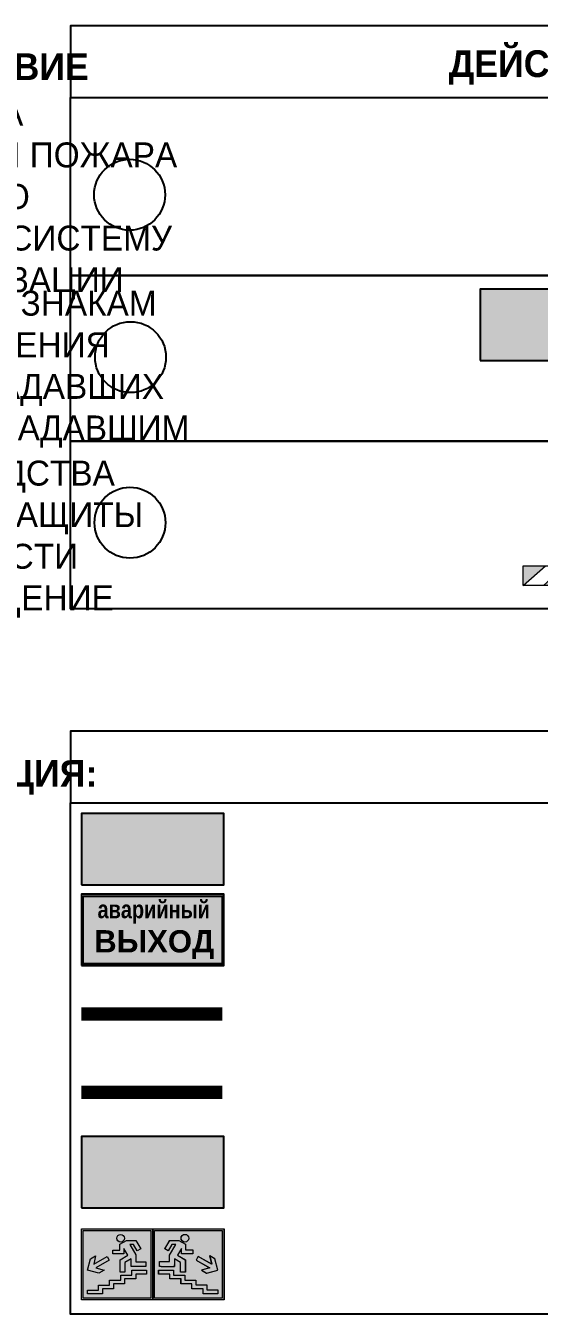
# Model space of a CAD drawing. Header units: millimetres. Extents: x 13810 to 67229, y 12374 to 21950.
# Drawn here: x 39916.2 to 39973.8, y 19129.4 to 19274 of the extents above; entities that cross this region are included whole.
import ezdxf

# ---------------------------------------------------------------- set-up
doc = ezdxf.new("R2010")
doc.units = ezdxf.units.MM
doc.linetypes.add('GOST2.303 4', pattern=[7, 5, -2, 0])
doc.layers.add('План_Штампы', color=7, linetype='Continuous')
doc.styles.add('обычный', font='arial.ttf')

# ---------------------------------------------------------------- blocks, each defined once
blk = doc.blocks.new('A$C41C009D9')
at = {"true_color": 0xffffff}
blk.add_hatch(color=7, dxfattribs=at).paths.add_polyline_path([(0, 8), (-16, 8), (-16, 0), (0, 0)])
h = blk.add_hatch(color=126)
h.dxf.hatch_style = 1
h.paths.add_polyline_path([(-15.8, 7.8), (-15.8, 0.2), (-0.2, 0.2), (-0.2, 7.8)])
at = {"color": 126}
for points in [[(-16, 0), (0, 0), (0, 8), (-16, 8)], [(-16, 0), (0, 0), (0, 8), (-16, 8)], [(-15.8, 7.8), (-0.2, 7.8), (-0.2, 0.2), (-15.8, 0.2)]]:
    blk.add_lwpolyline(points, close=True, dxfattribs=at)
at = {"color": 7, "true_color": 0xffffff, "insert": (-15.8, 7.3), "char_height": 2.5, "width": 15.5999, "attachment_point": 1, "style": 'обычный'}
blk.add_mtext('\\pi1.6133;{\\fArial|b1|i0|c204|p34;\\H0.8x;\\W0.8;аварийный\\H1.25x;\\W1;\\P\\pi1.2327;ВЫХОД}', dxfattribs=at)
blk = doc.blocks.new('A$C32E8229D')
at = {"true_color": 0xffffff}
blk.add_hatch(color=7, dxfattribs=at).paths.add_polyline_path([(0, 0), (0, -8), (16, -8), (16, 0)])
h = blk.add_hatch(color=126)
h.paths.add_polyline_path([(0.2, -0.2), (15.8, -0.2), (15.8, -7.8), (0.2, -7.8)])
h.paths.add_polyline_path([(13.49, -2.05), (12.08, -2.05), (11.37, -2.63, 0.162397), (11.29, -2.84), (11.29, -3.63), (10.35, -3.63), (10.35, -4.05), (11.68, -4.05), (11.68, -3.48), (12.26, -4.28), (11.29, -5.1), (11.29, -6.78), (11.85, -6.78), (11.85, -5.44), (12.8, -4.64), (12.8, -5.94), (14.46, -5.94), (14.46, -5.39), (13.45, -5.39), (13.45, -3.97), (12.46, -2.59), (13.15, -2.59), (13.69, -3.34), (14.18, -3)], flags=16)
h.paths.add_polyline_path([(10.74, -1.82, 1), (11.8, -1.82, 1)], flags=16)
h.paths.add_polyline_path([(9.39, -3.59), (5.99, -3.59), (6.56, -3.03), (5.91, -3.03), (5.1, -3.83), (5.91, -4.64), (6.56, -4.64), (5.99, -4.09), (9.39, -4.09)], flags=16)
h.paths.add_polyline_path([(4.29, -1.08), (1.72, -1.08), (1.72, -6.6), (4.29, -6.6)], flags=16)
at = {"color": 126}
blk.add_lwpolyline([(16, -8), (0, -8), (0, 0), (16, 0)], close=True, dxfattribs=at)
blk = doc.blocks.new('A$C7B4425F7')
at = {"true_color": 0xffffff}
blk.add_hatch(color=7, dxfattribs=at).paths.add_polyline_path([(0, 0), (-16, 0), (-16, -8), (0, -8)])
h = blk.add_hatch(color=126)
h.paths.add_polyline_path([(-0.2, -0.2), (-15.8, -0.2), (-15.8, -7.8), (-0.2, -7.8)])
h.paths.add_polyline_path([(-11.76, -2.03), (-11.76, -3.66), (-11.17, -3.66, -0.568275), (-11.17, -6.18), (-12.58, -6.18), (-12.58, -2.03)], flags=16)
h.paths.add_polyline_path([(-13.33, -4.12, -0.495768), (-13.59, -6.18), (-15.03, -6.18), (-15.03, -2.03), (-13.59, -2.03, -0.487973)], flags=16)
h.paths.add_polyline_path([(-10.25, -2.03), (-9.48, -2.03), (-9.48, -6.18), (-10.25, -6.18)], flags=16)
h.paths.add_polyline_path([(-13.84, -3.69), (-14.24, -3.69), (-14.24, -3.03), (-13.9, -3.03, -0.692621)], flags=0)
h.paths.add_polyline_path([(-9.15, -2.03), (-8.4, -2.03), (-8.04, -3.07), (-7.68, -2.03), (-6.93, -2.03), (-7.64, -4.1), (-6.93, -6.18), (-7.68, -6.18), (-8.04, -5.14), (-8.4, -6.18), (-9.15, -6.18), (-8.44, -4.1)], flags=16)
h.paths.add_polyline_path([(-11.76, -4.46), (-11.42, -4.46, -0.692621), (-11.36, -5.12), (-11.76, -5.12)], flags=0)
h.paths.add_polyline_path([(-13.9, -5.2), (-14.24, -5.2), (-14.24, -4.55), (-13.84, -4.55, -0.708038)], flags=0)
edge = h.paths.add_edge_path(flags=16)
edge.add_ellipse((-5.51, -4.08), major_axis=(0, 2.05), ratio=0.586184, start_angle=0, end_angle=360)
edge = h.paths.add_edge_path(flags=0)
edge.add_ellipse((-5.51, -4.08), major_axis=(0, 1.14), ratio=0.454828, start_angle=0, end_angle=360)
h.paths.add_polyline_path([(-4.13, -4.96, 0.377264), (-3.48, -4.52, 0.0555), (-3.16, -2.03), (-1.66, -2.03), (-1.66, -4.96), (-0.96, -4.96), (-0.96, -7.01), (-1.75, -7.01), (-1.75, -6.18), (-3.3, -6.18), (-3.3, -7.02), (-4.13, -7.02)], flags=16)
h.paths.add_polyline_path([(-2.73, -2.91), (-2.28, -2.91), (-2.28, -4.96), (-3.05, -4.96, 0.079136)], flags=0)
at = {"color": 126}
blk.add_lwpolyline([(-16, -8), (0, -8), (0, 0), (-16, 0)], close=True, dxfattribs=at)
blk = doc.blocks.new('вниз 3')
at = {"lineweight": 0, "true_color": 0xffffff}
h = blk.add_hatch(color=7, dxfattribs=at)
h.dxf.hatch_style = 1
h.paths.add_polyline_path([(40997.5, -4475.69), (40997.25, -4475.28), (40995.76, -4476.15), (40995.97, -4475.23), (40995.39, -4475.56), (40995.05, -4476.83), (40996.33, -4477.17), (40996.91, -4476.83), (40996, -4476.55)], flags=0)
h.paths.add_polyline_path([(40999.81, -4473.95), (41000.22, -4473.95), (41000.64, -4474.67), (41001.03, -4474.43), (41000.46, -4473.49), (41000.42, -4473.49), (40999.43, -4473.49), (40998.68, -4473.92), (40998.68, -4474.57), (40997.88, -4474.57), (40997.88, -4475), (40999.14, -4475), (40999.14, -4474.43), (40999.14, -4474.38), (40999.59, -4475.15), (40998.72, -4475.67), (40998.72, -4477.06), (40999.24, -4477.06), (40999.24, -4475.96), (40999.95, -4475.56), (40999.95, -4476.43), (41001.61, -4476.43), (41001.61, -4475.88), (41000.47, -4475.88), (41000.47, -4475.12)], flags=0)
h.paths.add_polyline_path([(40999.2, -4473.24, 1), (40998.35, -4473.24, 1)], flags=0)
h.paths.add_polyline_path([(41000.46, -4477.26), (41001.69, -4477.26), (41001.69, -4476.84), (41000.03, -4476.84), (41000.03, -4477.39), (40998.78, -4477.39), (40998.78, -4477.95), (40997.53, -4477.95), (40997.53, -4478.5), (40996.29, -4478.5), (40996.29, -4479.06), (40995.05, -4479.06), (40995.05, -4479.48), (40995.29, -4479.48), (40996.72, -4479.48), (40996.72, -4478.92), (40997.97, -4478.92), (40997.97, -4478.36), (40999.2, -4478.36), (40999.2, -4477.81), (41000.46, -4477.81)], flags=0)
h.paths.add_polyline_path([(41002.37, -4472.17), (40994.37, -4472.17), (40994.37, -4480.17), (41002.37, -4480.17)])
h.paths.add_polyline_path([(41002.16, -4479.96), (40994.57, -4479.96), (40994.57, -4472.37), (41002.16, -4472.37)], flags=16)
h.paths.add_polyline_path([(41001.61, -4475.88), (41001.61, -4476.43), (40999.95, -4476.43), (40999.95, -4475.56), (40999.24, -4475.96), (40999.24, -4477.06), (40998.72, -4477.06), (40998.72, -4475.67), (40999.59, -4475.15), (40999.14, -4474.38), (40999.14, -4474.43), (40999.14, -4475), (40997.88, -4475), (40997.88, -4474.57), (40998.68, -4474.57), (40998.68, -4473.92), (40999.43, -4473.49), (41000.42, -4473.49), (41000.46, -4473.49), (41001.03, -4474.43), (41000.64, -4474.67), (41000.22, -4473.95), (40999.81, -4473.95), (41000.47, -4475.12), (41000.47, -4475.88)], flags=0)
h.paths.add_polyline_path([(41001.69, -4476.84), (41001.69, -4477.26), (41000.46, -4477.26), (41000.46, -4477.81), (40999.2, -4477.81), (40999.2, -4478.36), (40997.97, -4478.36), (40997.97, -4478.92), (40996.72, -4478.92), (40996.72, -4479.48), (40995.05, -4479.48), (40995.05, -4479.06), (40996.29, -4479.06), (40996.29, -4478.5), (40997.53, -4478.5), (40997.53, -4477.95), (40998.78, -4477.95), (40998.78, -4477.39), (41000.03, -4477.39), (41000.03, -4476.84)], flags=0)
h.paths.add_polyline_path([(40998.35, -4473.24, -1), (40999.2, -4473.24, -1)], flags=0)
h.paths.add_polyline_path([(40997.5, -4475.69), (40996, -4476.55), (40996.91, -4476.83), (40996.33, -4477.17), (40995.05, -4476.83), (40995.39, -4475.56), (40995.97, -4475.23), (40995.76, -4476.15), (40997.25, -4475.28)], flags=0)
at = {"lineweight": 0}
h = blk.add_hatch(color=126, dxfattribs=at)
h.dxf.hatch_style = 1
h.paths.add_polyline_path([(41002.16, -4472.37), (40994.57, -4472.37), (40994.57, -4479.96), (41002.16, -4479.96)])
h.paths.add_polyline_path([(40995.97, -4475.23), (40995.76, -4476.15), (40997.25, -4475.28), (40997.5, -4475.69), (40996, -4476.55), (40996.91, -4476.83), (40996.33, -4477.17), (40995.05, -4476.83), (40995.39, -4475.56)], flags=16)
h.paths.add_polyline_path([(40997.88, -4474.57), (40998.68, -4474.57), (40998.68, -4473.92), (40999.43, -4473.49), (41000.42, -4473.49), (41000.46, -4473.49), (41001.03, -4474.43), (41000.64, -4474.67), (41000.22, -4473.95), (40999.81, -4473.95), (41000.47, -4475.12), (41000.47, -4475.88), (41001.61, -4475.88), (41001.61, -4476.43), (40999.95, -4476.43), (40999.95, -4475.56), (40999.24, -4475.96), (40999.24, -4477.06), (40998.72, -4477.06), (40998.72, -4475.67), (40999.59, -4475.15), (40999.14, -4474.38), (40999.14, -4474.43), (40999.14, -4475), (40997.88, -4475)], flags=16)
h.paths.add_polyline_path([(40998.35, -4473.24, -1), (40999.2, -4473.24, -1)], flags=16)
h.paths.add_polyline_path([(40997.53, -4477.95), (40998.78, -4477.95), (40998.78, -4477.39), (41000.03, -4477.39), (41000.03, -4476.84), (41001.69, -4476.84), (41001.69, -4477.26), (41000.46, -4477.26), (41000.46, -4477.81), (40999.2, -4477.81), (40999.2, -4478.36), (40997.97, -4478.36), (40997.97, -4478.92), (40996.72, -4478.92), (40996.72, -4479.48), (40995.05, -4479.48), (40995.05, -4479.06), (40996.29, -4479.06), (40996.29, -4478.5), (40997.53, -4478.5)], flags=16)
at = {"lineweight": 0, "true_color": 0xffffff}
h = blk.add_hatch(color=7, dxfattribs=at)
h.dxf.hatch_style = 1
h.paths.add_polyline_path([(40999.2, -4473.24, 1), (40998.35, -4473.24, 1)])
h.paths.add_polyline_path([(40999.81, -4473.95), (41000.22, -4473.95), (41000.64, -4474.67), (41001.03, -4474.43), (41000.46, -4473.49), (41000.42, -4473.49), (40999.43, -4473.49), (40998.68, -4473.92), (40998.68, -4474.57), (40997.88, -4474.57), (40997.88, -4475), (40999.14, -4475), (40999.14, -4474.43), (40999.14, -4474.38), (40999.59, -4475.15), (40998.72, -4475.67), (40998.72, -4477.06), (40999.24, -4477.06), (40999.24, -4475.96), (40999.95, -4475.56), (40999.95, -4476.43), (41001.61, -4476.43), (41001.61, -4475.88), (41000.47, -4475.88), (41000.47, -4475.12)])
h.paths.add_polyline_path([(40999.2, -4477.81), (41000.46, -4477.81), (41000.46, -4477.26), (41001.69, -4477.26), (41001.69, -4476.84), (41000.03, -4476.84), (41000.03, -4477.39), (40998.78, -4477.39), (40998.78, -4477.95), (40997.53, -4477.95), (40997.53, -4478.5), (40996.29, -4478.5), (40996.29, -4479.06), (40995.05, -4479.06), (40995.05, -4479.48), (40995.29, -4479.48), (40996.72, -4479.48), (40996.72, -4478.92), (40997.97, -4478.92), (40997.97, -4478.36), (40999.2, -4478.36)])
h.paths.add_polyline_path([(40997.5, -4475.69), (40997.25, -4475.28), (40995.76, -4476.15), (40995.97, -4475.23), (40995.39, -4475.56), (40995.05, -4476.83), (40996.33, -4477.17), (40996.91, -4476.83), (40996, -4476.55)])
at = {"color": 126, "lineweight": 0}
for points in [[(40994.37, -4472.17), (41002.37, -4472.17), (41002.37, -4480.17), (40994.37, -4480.17)], [(40994.57, -4472.37), (41002.16, -4472.37), (41002.16, -4479.96), (40994.57, -4479.96)]]:
    blk.add_lwpolyline(points, close=True, dxfattribs=at)
for points in [[(40999.14, -4474.43), (40999.14, -4475), (40997.88, -4475), (40997.88, -4474.57), (40998.68, -4474.57), (40998.68, -4473.92), (40999.43, -4473.49), (41000.42, -4473.49), (41000.46, -4473.49), (41001.03, -4474.43), (41000.64, -4474.67), (41000.22, -4473.95), (40999.81, -4473.95), (41000.47, -4475.12), (41000.47, -4475.88), (41001.61, -4475.88), (41001.61, -4476.43), (40999.95, -4476.43), (40999.95, -4475.56), (40999.24, -4475.96), (40999.24, -4477.06), (40998.72, -4477.06), (40998.72, -4475.67), (40999.59, -4475.15), (40999.14, -4474.38), (40999.14, -4474.43)], [(40995.05, -4476.83), (40995.39, -4475.56), (40995.97, -4475.23), (40995.76, -4476.15), (40997.25, -4475.28), (40997.5, -4475.69), (40996, -4476.55), (40996.91, -4476.83), (40996.33, -4477.17), (40995.05, -4476.83)], [(40995.29, -4479.48), (40995.05, -4479.48), (40995.05, -4479.06), (40996.29, -4479.06), (40996.29, -4478.5), (40997.53, -4478.5), (40997.53, -4477.95), (40998.78, -4477.95), (40998.78, -4477.39), (41000.03, -4477.39), (41000.03, -4476.84), (41001.69, -4476.84), (41001.69, -4477.26), (41000.46, -4477.26), (41000.46, -4477.81), (40999.2, -4477.81), (40999.2, -4478.36), (40997.97, -4478.36), (40997.97, -4478.92), (40996.72, -4478.92), (40996.72, -4479.48), (40995.05, -4479.48)]]:
    blk.add_lwpolyline(points, dxfattribs=at)
blk.add_circle((40998.77, -4473.24), 0.426, dxfattribs=at)
blk = doc.blocks.new('вниз')
at = {"lineweight": 0, "true_color": 0xffffff}
h = blk.add_hatch(color=7, dxfattribs=at)
h.dxf.hatch_style = 1
h.paths.add_polyline_path([(40994.51, -4472.22), (40986.51, -4472.22), (40986.51, -4480.22), (40994.51, -4480.22)])
h.paths.add_polyline_path([(40994.31, -4472.42), (40994.31, -4480.01), (40986.71, -4480.01), (40986.71, -4472.42)], flags=16)
h.paths.add_polyline_path([(40988.43, -4473.53), (40989.43, -4473.53), (40990.19, -4473.96), (40990.19, -4474.6), (40991, -4474.6), (40991, -4475.06), (40989.73, -4475.06), (40989.73, -4474.46), (40989.3, -4475.18), (40990.17, -4475.7), (40990.17, -4477.11), (40989.63, -4477.11), (40989.63, -4476.01), (40988.94, -4475.59), (40988.94, -4476.46), (40988.94, -4476.46), (40987.47, -4476.46), (40987.26, -4476.46), (40987.26, -4475.92), (40988.4, -4475.92), (40988.4, -4475.2), (40989.1, -4473.99), (40988.66, -4473.99), (40988.24, -4474.7), (40987.86, -4474.47), (40988.41, -4473.56)], flags=0)
h.paths.add_polyline_path([(40990.55, -4473.29, -1), (40989.69, -4473.29, -1)], flags=0)
h.paths.add_polyline_path([(40988.85, -4476.89), (40988.85, -4477.43), (40990.1, -4477.43), (40990.1, -4477.99), (40991.34, -4477.99), (40991.34, -4478.54), (40992.59, -4478.54), (40992.59, -4479.09), (40993.83, -4479.09), (40993.83, -4479.52), (40992.17, -4479.52), (40992.17, -4478.97), (40990.91, -4478.97), (40990.91, -4478.41), (40989.68, -4478.41), (40989.68, -4477.86), (40988.43, -4477.86), (40988.43, -4477.31), (40987.6, -4477.31), (40987.18, -4477.31), (40987.18, -4476.89)], flags=0)
h.paths.add_polyline_path([(40991.61, -4475.33), (40993.12, -4476.2), (40992.9, -4475.27), (40993.48, -4475.6), (40993.83, -4476.88), (40992.56, -4477.22), (40991.97, -4476.88), (40992.9, -4476.61), (40991.38, -4475.74), (40991.58, -4475.39)], flags=0)
h.paths.add_polyline_path([(40990.19, -4473.96), (40989.43, -4473.53), (40988.43, -4473.53), (40988.41, -4473.56), (40987.86, -4474.47), (40988.24, -4474.7), (40988.66, -4473.99), (40989.1, -4473.99), (40988.4, -4475.2), (40988.4, -4475.92), (40987.26, -4475.92), (40987.26, -4476.46), (40987.47, -4476.46), (40988.94, -4476.46), (40988.94, -4476.27), (40988.94, -4475.59), (40989.63, -4476.01), (40989.63, -4477.11), (40990.17, -4477.11), (40990.17, -4475.7), (40989.3, -4475.18), (40989.73, -4474.46), (40989.73, -4475.06), (40991, -4475.06), (40991, -4474.6), (40990.19, -4474.6)], flags=0)
h.paths.add_polyline_path([(40990.55, -4473.29, 1), (40989.69, -4473.29, 1)], flags=0)
h.paths.add_polyline_path([(40991.61, -4475.33), (40991.58, -4475.39), (40991.38, -4475.74), (40992.9, -4476.61), (40991.97, -4476.88), (40992.56, -4477.22), (40993.83, -4476.88), (40993.48, -4475.6), (40992.9, -4475.27), (40993.12, -4476.2)], flags=0)
h.paths.add_polyline_path([(40990.1, -4477.43), (40988.85, -4477.43), (40988.85, -4476.89), (40987.18, -4476.89), (40987.18, -4477.31), (40987.6, -4477.31), (40988.43, -4477.31), (40988.43, -4477.86), (40989.68, -4477.86), (40989.68, -4478.41), (40990.91, -4478.41), (40990.91, -4478.97), (40992.17, -4478.97), (40992.17, -4479.52), (40993.83, -4479.52), (40993.83, -4479.09), (40992.59, -4479.09), (40992.59, -4478.54), (40991.34, -4478.54), (40991.34, -4477.99), (40990.1, -4477.99)], flags=0)
at = {"lineweight": 0}
h = blk.add_hatch(color=126, dxfattribs=at)
h.dxf.hatch_style = 1
h.paths.add_polyline_path([(40994.31, -4472.42), (40986.71, -4472.42), (40986.71, -4480.01), (40994.31, -4480.01)])
h.paths.add_polyline_path([(40988.43, -4473.53), (40989.43, -4473.53), (40990.19, -4473.96), (40990.19, -4474.6), (40991, -4474.6), (40991, -4475.06), (40989.73, -4475.06), (40989.73, -4474.46), (40989.3, -4475.18), (40990.17, -4475.7), (40990.17, -4477.11), (40989.63, -4477.11), (40989.63, -4476.01), (40988.94, -4475.59), (40988.94, -4476.46), (40988.94, -4476.46), (40987.47, -4476.46), (40987.26, -4476.46), (40987.26, -4475.92), (40988.4, -4475.92), (40988.4, -4475.2), (40989.1, -4473.99), (40988.66, -4473.99), (40988.24, -4474.7), (40987.86, -4474.47), (40988.41, -4473.56)], flags=16)
h.paths.add_polyline_path([(40990.55, -4473.29, -1), (40989.69, -4473.29, -1)], flags=16)
h.paths.add_polyline_path([(40988.85, -4476.89), (40988.85, -4477.43), (40990.1, -4477.43), (40990.1, -4477.99), (40991.34, -4477.99), (40991.34, -4478.54), (40992.59, -4478.54), (40992.59, -4479.09), (40993.83, -4479.09), (40993.83, -4479.52), (40992.17, -4479.52), (40992.17, -4478.97), (40990.91, -4478.97), (40990.91, -4478.41), (40989.68, -4478.41), (40989.68, -4477.86), (40988.43, -4477.86), (40988.43, -4477.31), (40987.6, -4477.31), (40987.18, -4477.31), (40987.18, -4476.89)], flags=16)
h.paths.add_polyline_path([(40991.61, -4475.33), (40993.12, -4476.2), (40992.9, -4475.27), (40993.48, -4475.6), (40993.83, -4476.88), (40992.56, -4477.22), (40991.97, -4476.88), (40992.9, -4476.61), (40991.38, -4475.74), (40991.58, -4475.39)], flags=16)
at = {"lineweight": 0, "true_color": 0xffffff}
h = blk.add_hatch(color=7, dxfattribs=at)
h.dxf.hatch_style = 1
h.paths.add_polyline_path([(40989.73, -4474.46), (40989.73, -4475.06), (40991, -4475.06), (40991, -4474.6), (40990.19, -4474.6), (40990.19, -4473.96), (40989.43, -4473.53), (40988.43, -4473.53), (40988.41, -4473.56), (40987.86, -4474.47), (40988.24, -4474.7), (40988.66, -4473.99), (40989.1, -4473.99), (40988.4, -4475.2), (40988.4, -4475.92), (40987.26, -4475.92), (40987.26, -4476.46), (40987.47, -4476.46), (40988.94, -4476.46), (40988.94, -4475.59), (40989.63, -4476.01), (40989.63, -4477.11), (40990.17, -4477.11), (40990.17, -4475.7), (40989.3, -4475.18)])
h.paths.add_polyline_path([(40989.69, -4473.29, 1), (40990.55, -4473.29, 1)])
h.paths.add_polyline_path([(40991.61, -4475.33), (40991.58, -4475.39), (40991.38, -4475.74), (40992.9, -4476.61), (40991.97, -4476.88), (40992.56, -4477.22), (40993.83, -4476.88), (40993.48, -4475.6), (40992.9, -4475.27), (40993.12, -4476.2)])
h.paths.add_polyline_path([(40990.1, -4477.43), (40988.85, -4477.43), (40988.85, -4476.89), (40987.18, -4476.89), (40987.18, -4477.31), (40987.6, -4477.31), (40988.43, -4477.31), (40988.43, -4477.86), (40989.68, -4477.86), (40989.68, -4478.41), (40990.91, -4478.41), (40990.91, -4478.97), (40992.17, -4478.97), (40992.17, -4479.52), (40993.83, -4479.52), (40993.83, -4479.09), (40992.59, -4479.09), (40992.59, -4478.54), (40991.34, -4478.54), (40991.34, -4477.99), (40990.1, -4477.99)])
at = {"color": 126, "lineweight": 0}
for points in [[(40986.51, -4472.22), (40994.51, -4472.22), (40994.51, -4480.22), (40986.51, -4480.22)], [(40986.71, -4472.42), (40994.31, -4472.42), (40994.31, -4480.01), (40986.71, -4480.01)]]:
    blk.add_lwpolyline(points, close=True, dxfattribs=at)
for points in [[(40987.47, -4476.46), (40987.26, -4476.46), (40987.26, -4475.92), (40988.4, -4475.92), (40988.4, -4475.2), (40989.1, -4473.99), (40988.66, -4473.99), (40988.24, -4474.7), (40987.86, -4474.47), (40988.41, -4473.56), (40988.43, -4473.53), (40989.43, -4473.53), (40990.19, -4473.96), (40990.19, -4474.6), (40991, -4474.6), (40991, -4475.06), (40989.73, -4475.06), (40989.73, -4474.46), (40989.3, -4475.18), (40990.17, -4475.7), (40990.17, -4477.11), (40989.63, -4477.11), (40989.63, -4476.01), (40988.94, -4475.59), (40988.94, -4476.46)], [(40991.58, -4475.39), (40991.38, -4475.74), (40992.9, -4476.61), (40991.97, -4476.88), (40992.56, -4477.22), (40993.83, -4476.88), (40993.48, -4475.6), (40992.9, -4475.27), (40993.12, -4476.2), (40991.61, -4475.33), (40991.58, -4475.39)], [(40987.6, -4477.31), (40987.18, -4477.31), (40987.18, -4476.89), (40988.85, -4476.89), (40988.85, -4477.43), (40990.1, -4477.43), (40990.1, -4477.99), (40991.34, -4477.99), (40991.34, -4478.54), (40992.59, -4478.54), (40992.59, -4479.09), (40993.83, -4479.09), (40993.83, -4479.52), (40992.17, -4479.52), (40992.17, -4478.97), (40990.91, -4478.97), (40990.91, -4478.41), (40989.68, -4478.41), (40989.68, -4477.86), (40988.43, -4477.86), (40988.43, -4477.31), (40987.6, -4477.31)], [(40987.47, -4476.46), (40988.94, -4476.46), (40988.94, -4476.27)]]:
    blk.add_lwpolyline(points, dxfattribs=at)
blk.add_circle((40990.12, -4473.29), 0.432, dxfattribs=at)
blk = doc.blocks.new('A$C47DD6509')
at = {"lineweight": 5}
for points in [[(-8.69, 0), (-11.19, 0), (-11.19, -2.22)], [(-4.22, 0), (-6.45, 0), (-8.91, -2.22), (-6.61, -2.22)], [(0, 0), (-2.09, 0), (-4.36, -2.22), (-2.29, -2.22)]]:
    blk.add_hatch(color=242, dxfattribs=at).paths.add_polyline_path(points)
at = {"color": 242, "lineweight": 5}
for p, q in [((-11.19, -2.22), (-8.69, 0)), ((-11.19, -2.22), (-11.19, 0)), ((-11.19, 0), (-8.69, 0)), ((-11.19, 0), (0, 0)), ((-8.91, -2.22), (-6.45, 0)), ((-6.61, -2.22), (-4.22, 0)), ((-4.36, -2.22), (-2.09, 0)), ((-2.29, -2.22), (0, 0)), ((0, 0), (0, -2.22)), ((0, -2.22), (-11.19, -2.22))]:
    blk.add_line(p, q, dxfattribs=at)

msp = doc.modelspace()

# ---------------------------------------------------------------- linework, layer by layer
for points in [[(39921.19, 19265.93), (40064.95, 19265.93), (40064.95, 19273.98), (39921.19, 19273.98)], [(39921.19, 19265.93), (40064.95, 19265.93), (40064.95, 19208.53), (39921.19, 19208.53)], [(39921.19, 19186.76), (40064.95, 19186.76), (40064.95, 19194.81), (39921.19, 19194.81)], [(39921.19, 19186.76), (40064.95, 19186.76), (40064.95, 19129.36), (39921.19, 19129.36)]]:
    msp.add_lwpolyline(points, close=True)
for points in [[(39979.6, 19245.93), (39921.19, 19245.93), (40064.95, 19245.93)], [(39979.6, 19227.36), (39921.19, 19227.36), (40064.95, 19227.36)]]:
    msp.add_lwpolyline(points)
at = {"color": 126, "lineweight": 80, "true_color": 0x008754, "const_width": 1.5}
msp.add_lwpolyline([(39938.2, 19163.06), (39922.4, 19163.06)], dxfattribs=at)
at = {"color": 126, "linetype": 'GOST2.303 4', "lineweight": 80, "true_color": 0x008754, "const_width": 1.5}
msp.add_lwpolyline([(39938.2, 19154.26), (39922.4, 19154.26)], dxfattribs=at)
for centre in [(39927.81, 19255.01), (39927.91, 19236.78), (39927.85, 19218.2)]:
    msp.add_circle(centre, 3.98)

# ---------------------------------------------------------------- block references
at = {"xscale": -1}
msp.add_blockref('A$C32E8229D', (39983.14, 19244.4), dxfattribs=at)
at = {"color": 242, "true_color": 0xc1121c}
msp.add_blockref('A$C47DD6509', (39983.16, 19213.37), dxfattribs=at)
msp.add_blockref('A$C41C009D9', (39938.4, 19168.5))
at = {"color": 126, "true_color": 0x008754}
for name, p in [('вниз 3', (-1071.97, 23611.13)), ('вниз', (-1056.11, 23611.18)), ('вниз', (-1056.1, 23611.18))]:
    msp.add_blockref(name, p, dxfattribs=at)
at = {"layer": 'План_Штампы'}
msp.add_blockref('A$C7B4425F7', (39938.4, 19185.57), dxfattribs=at)
at = {"layer": 'План_Штампы', "color": 126, "true_color": 0x008754, "xscale": -1}
msp.add_blockref('A$C32E8229D', (39938.4, 19149.31), dxfattribs=at)

# ---------------------------------------------------------------- texts
at = {"lineweight": 0, "attachment_point": 5, "style": 'обычный'}
for s, insert, char_height, width in [('{\\fProxima Nova Rg|b1|i0|c204|p2;ДЕЙСТВИЯ ПРИ АВАРИИ: СОХРАНЯЙТЕ СПОКОЙСТВИЕ\\H1.6644x; }', (40020.13, 19269.29), 3, 175.1736), ('{\\fProxima Nova Rg|b1|i0|c204|p2;ДЕЙСТВИЯ ПРИ ПОЖАРЕ: СОХРАНЯЙТЕ СПОКОЙСТВИЕ\\H1.6644x; }', (39866.36, 19268.95), 3, 175.1736), ('\\pi-8.4,l8.4,t8.4;{\\fProxima Nova Rg|b0|i0|c204|p2;АДРЕС ОБЪЕКТА\\PМЕСТО ВОЗНИКНОВЕНИЯ ПОЖАРА \\PСВОЮ ФАМИЛИЮ\\PПРИВЕСТИ В ДЕЙСТВИЕ СИСТЕМУ \\PПОЖАРНОЙ СИГНАЛИЗАЦИИ}', (39900.1, 19254.41), 2.8, 126.6484), ('\\pi-8.4,l8.4,t8.4;{\\fProxima Nova Rg|b0|i0|c204|p2;ОРИЕНТИРОВАТЬСЯ ПО ЗНАКАМ \\PНАПРАВЛЕНИЯ ДВИЖЕНИЯ\\PВЗЯТЬ С СОБОЙ ПОСТРАДАВШИХ\\PОКАЗАТЬ ПОМОЩЬ ПОСТРАДАВШИМ}', (39899.95, 19235.43), 2.8, 126.6484), ('\\pi-8.4,l8.4,t8.4;{\\fProxima Nova Rg|b0|i0|c204|p2;ИСПОЛЬЗОВАТЬ СРЕДСТВА \\PПРОТИВОПОЖАРНОЙ ЗАЩИТЫ \\PПРИ НЕОБХОДИМОСТИ \\PОБЕСТОЧИТЬ ПОМЕЩЕНИЕ}', (39900.11, 19216.36), 2.8, 126.6484), ('{\\fProxima Nova Rg|b1|i0|c204|p2;ИНФОРМАЦИЯ:\\H1.1997x; }', (39908.55, 19189.62), 3, 175.1736)]:
    msp.add_mtext(s, dxfattribs=dict(at, insert=insert, char_height=char_height, width=width))

doc.saveas('drawing.dxf')
